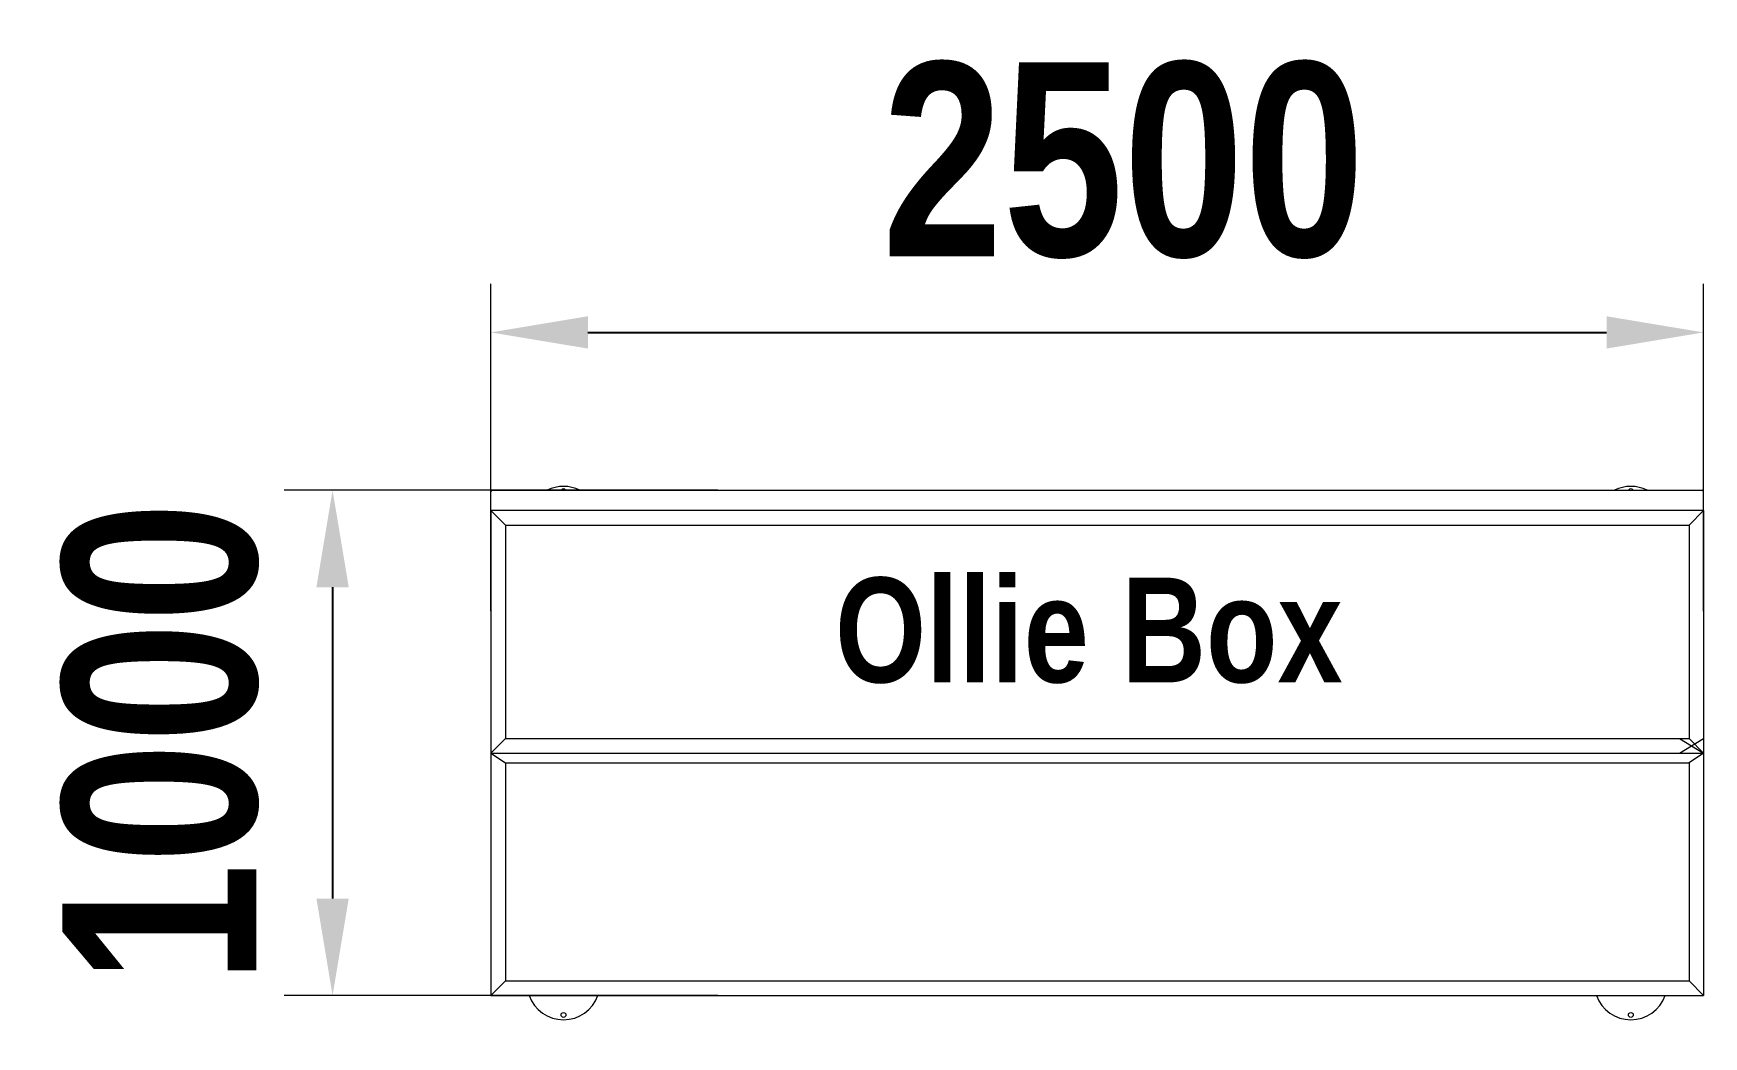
# Model space of a CAD drawing. Header units: millimetres. Extents: x 72593 to 76036, y 1249 to 3318.
import ezdxf

# ---------------------------------------------------------------- set-up
doc = ezdxf.new("R2010")
doc.units = ezdxf.units.MM
doc.layers.add('DiKom', color=7, linetype='Continuous')
doc.styles.add('style1', font='arialbd.ttf', dxfattribs={"width": 0.8})
doc.dimstyles.new('1-50', dxfattribs={"dimtxt": 600, "dimasz": 300, "dimexe": 100, "dimexo": 0, "dimgap": 300, "dimtad": 1, "dimtxsty": 'style1', "dimcen": 200, "dimclrd": 7, "dimclre": 7, "dimclrt": 7, "dimadec": 1, "dimazin": 2, "dimtfac": 1, "dimtmove": 0, "dimatfit": 2, "dimfxl": 1, "dimlwd": 25, "dimlwe": 18, "dimarcsym": 0})

# ---------------------------------------------------------------- blocks, each defined once
blk = doc.blocks.new('*D48')
at = {"layer": 'Defpoints', "color": 0, "transparency": 16777216}
for p in [(76035.7, 2701.5), (73535.7, 2126.8), (76035.7, 2126.8)]:
    blk.add_point(p, dxfattribs=at)
at = {"layer": 'DiKom', "color": 7, "lineweight": 18, "transparency": 16777216}
for p, q in [((73535.7, 2126.8), (73535.7, 2801.5)), ((76035.7, 2126.8), (76035.7, 2801.5))]:
    blk.add_line(p, q, dxfattribs=at)
at = {"layer": 'DiKom', "color": 7, "lineweight": 25, "transparency": 16777216}
blk.add_line((73735.7, 2701.5), (75835.7, 2701.5), dxfattribs=at)
at = {"layer": 'DiKom', "color": 7, "transparency": 16777216}
for points in [[(73735.7, 2734.8), (73735.7, 2668.2), (73535.7, 2701.5)], [(75835.7, 2734.8), (75835.7, 2668.2), (76035.7, 2701.5)]]:
    blk.add_solid(points, dxfattribs=at)
at = {"layer": 'DiKom', "color": 7, "transparency": 16777216, "insert": (74839.7, 3055.7), "char_height": 400, "attachment_point": 5, "style": 'style1'}
blk.add_mtext('2500', dxfattribs=at)
blk = doc.blocks.new('*D49')
at = {"layer": 'Defpoints', "color": 0, "transparency": 16777216}
for p in [(74003.9, 2375.9), (73209.5, 1333.9), (74003.9, 1333.9)]:
    blk.add_point(p, dxfattribs=at)
at = {"layer": 'DiKom', "color": 7, "lineweight": 18, "transparency": 16777216}
for p, q in [((74003.9, 2375.9), (73109.5, 2375.9)), ((74003.9, 1333.9), (73109.5, 1333.9))]:
    blk.add_line(p, q, dxfattribs=at)
at = {"layer": 'DiKom', "color": 7, "lineweight": 25, "transparency": 16777216}
blk.add_line((73209.5, 2175.9), (73209.5, 1533.9), dxfattribs=at)
at = {"layer": 'DiKom', "color": 7, "transparency": 16777216}
for points in [[(73176.2, 2175.9), (73242.9, 2175.9), (73209.5, 2375.9)], [(73176.2, 1533.9), (73242.9, 1533.9), (73209.5, 1333.9)]]:
    blk.add_solid(points, dxfattribs=at)
at = {"layer": 'DiKom', "color": 7, "transparency": 16777216, "insert": (72855.3, 1854.9), "char_height": 400, "attachment_point": 5, "rotation": 90, "style": 'style1'}
blk.add_mtext('1000', dxfattribs=at)

msp = doc.modelspace()

# ---------------------------------------------------------------- linework, layer by layer
at = {"layer": 'DiKom', "color": 7, "linetype": 'Continuous', "lineweight": 15}
for p, q in [((73538.651, 2375.867), (76032.651, 2375.867)), ((73535.651, 2333.867), (73535.651, 2372.867)), ((76035.651, 2333.867), (76035.651, 2372.867)), ((76035.651, 2333.867), (73535.651, 2333.867)), ((73535.651, 2333.867), (73565.651, 2303.867)), ((73535.651, 2333.867), (73535.651, 1333.867)), ((76035.651, 2333.867), (76005.651, 2303.867)), ((76035.651, 2333.867), (76035.651, 1333.867)), ((73565.651, 2303.867), (76005.651, 2303.867)), ((73565.651, 2303.867), (73565.651, 1863.867)), ((76005.651, 2303.867), (76005.651, 1863.867)), ((73535.651, 1833.867), (73565.651, 1863.867)), ((73565.651, 1863.867), (76005.651, 1863.867)), ((75985.651, 1863.867), (76035.651, 1833.867)), ((75985.651, 1833.867), (76035.651, 1863.867)), ((76035.651, 1833.867), (76005.651, 1863.867)), ((73535.651, 1833.867), (76035.651, 1833.867)), ((73535.651, 1833.867), (73565.651, 1813.867)), ((76035.651, 1833.867), (76005.651, 1813.867)), ((73565.651, 1813.867), (76005.651, 1813.867)), ((73565.651, 1813.867), (73565.651, 1363.867)), ((76005.651, 1813.867), (76005.651, 1363.867)), ((73535.651, 1333.867), (73565.651, 1363.867)), ((73565.651, 1363.867), (76005.651, 1363.867)), ((76035.651, 1333.867), (76005.651, 1363.867)), ((73535.651, 1333.867), (76035.651, 1333.867))]:
    msp.add_line(p, q, dxfattribs=at)
for centre in [(73685.651, 1293.867), (75885.651, 1293.867)]:
    msp.add_circle(centre, 5, dxfattribs=at)
for centre, radius, start, end in [((73538.651, 2372.867), 3, 90, 180), ((73685.651, 2308.867), 75, 63.295148, 116.704852), ((73685.651, 2373.867), 5, 23.578178, 156.421822), ((75885.651, 2308.867), 75, 63.295148, 116.704852), ((75885.651, 2373.867), 5, 23.578178, 156.421822), ((76032.651, 2372.867), 3, 0, 90), ((73685.651, 1358.867), 75, 199.471221, 340.528779), ((75885.651, 1358.867), 75, 199.471221, 340.528779)]:
    msp.add_arc(centre, radius, start, end, dxfattribs=at)

# ---------------------------------------------------------------- texts
at = {"layer": 'DiKom', "insert": (74245.333, 2195.762), "char_height": 216, "width": 2073.03804, "attachment_point": 1, "style": 'style1'}
msp.add_mtext('Ollie Box', dxfattribs=at)

# ---------------------------------------------------------------- dimensions: what is measured, and where the dimension line sits
at = {"layer": 'DiKom'}
dim = msp.add_linear_dim(base=(76035.651, 2701.489), p1=(73535.651, 2126.845), p2=(76035.651, 2126.845), dimstyle='1-50', override={"dimtxt": 400, "dimasz": 200, "dimgap": 150}, dxfattribs=at)
dim.commit()
dim.dimension.update_dxf_attribs({"geometry": '*D48', "text_midpoint": (74839.713, 2701.489), "dimtype": 160})
dim = msp.add_linear_dim(base=(73209.537, 1333.867), p1=(74003.908, 2375.867), p2=(74003.908, 1333.867), angle=90, text='1000', dimstyle='1-50', override={"dimtxt": 400, "dimasz": 200, "dimgap": 150}, dxfattribs=at)
dim.commit()
dim.dimension.update_dxf_attribs({"geometry": '*D49', "text_midpoint": (73209.537, 1854.867), "dimtype": 160})

doc.saveas('drawing.dxf')
